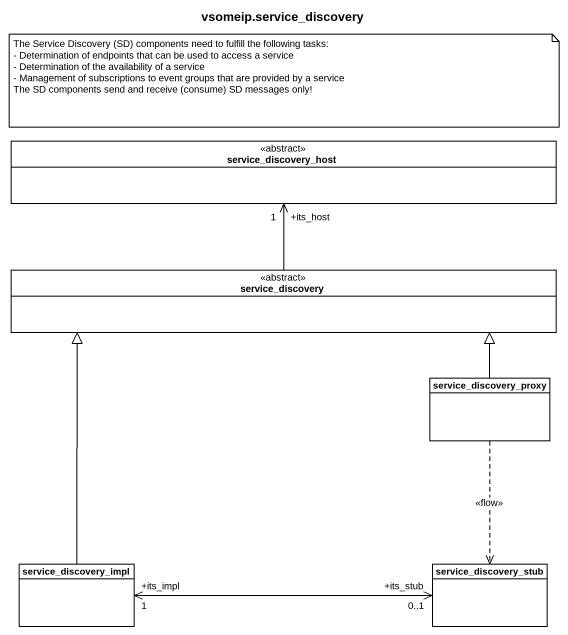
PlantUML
@startuml
title vsomeip.service_discovery
hide circle
hide empty members
class service_discovery_host <<abstract>>
class service_discovery <<abstract>>
class service_discovery_proxy
class service_discovery_impl
class service_discovery_stub
service_discovery -up-> "+its_host\n1" service_discovery_host
service_discovery_proxy -left-|> service_discovery
service_discovery_proxy ..> service_discovery_stub : <<flow>>
service_discovery_impl -up-|> service_discovery
service_discovery_stub "+its_stub\n0..1" <-left-> "+its_impl\n1" service_discovery_impl
note as N1
  The Service Discovery (SD) components need to fulfill the following tasks:
  - Determination of endpoints that can be used to access a service
  - Determination of the availability of a service
  - Management of subscriptions to event groups that are provided by a service
  The SD components send and receive (consume) SD messages only!
end note
@enduml
